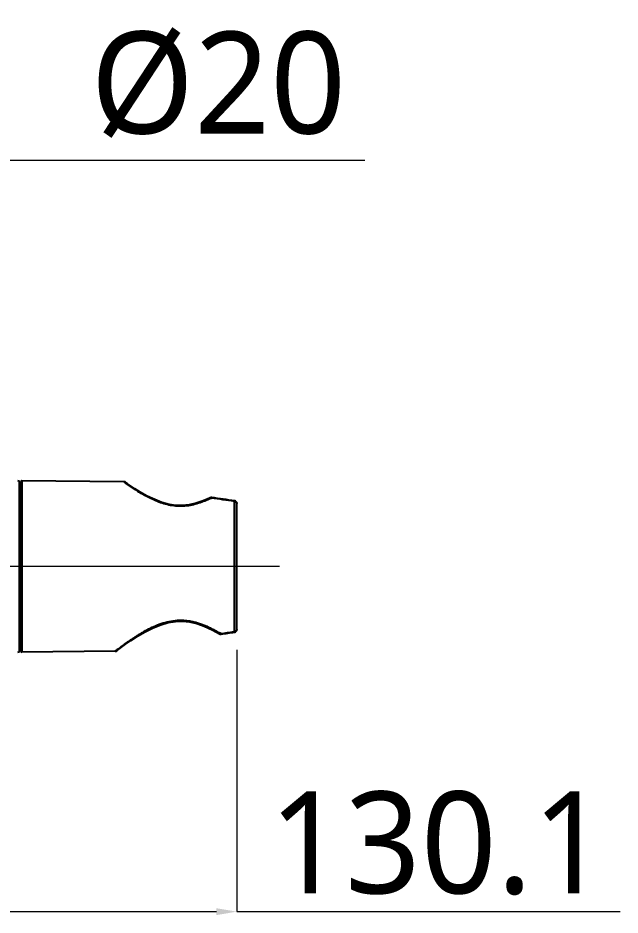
# Model space of a CAD drawing. Extents: x 1507 to 2862, y 0 to 992.
# Drawn here: x 1883 to 2001.1, y 535.7 to 711.9 of the extents above; entities that cross this region are included whole.
import ezdxf

# ---------------------------------------------------------------- set-up
doc = ezdxf.new("R2010")
doc.units = 0
doc.header["$LTSCALE"] = 10
doc.header["$MEASUREMENT"] = 0
doc.header["$PDMODE"] = 3
doc.header["$PDSIZE"] = -10
doc.linetypes.add('CENTER2', pattern=[28.575, 19.05, -3.175, 3.175, -3.175])
doc.layers.get('DEFPOINTS').update_dxf_attribs({"linetype": 'CONTINUOUS'})
doc.layers.add('10', color=7, linetype='CONTINUOUS')
doc.layers.add('2', color=7, linetype='CONTINUOUS')
doc.layers.add('标注', color=4, linetype='CONTINUOUS', lineweight=13)
doc.layers.add('치수', color=7, linetype='CONTINUOUS', lineweight=25)
doc.styles.add('Daelim Dimension', font='')
doc.styles.get('Daelim Dimension').set_extended_font_data('NanumGothic')
doc.dimstyles.new('DEFAULT', dxfattribs={"dimscale": 2, "dimtxt": 2, "dimasz": 2, "dimexe": 0, "dimexo": 2, "dimgap": 1, "dimtad": 1, "dimdec": 1, "dimzin": 9, "dimdsep": 46, "dimtxsty": 'Daelim Dimension', "dimcen": 0.5, "dimclrd": 252, "dimclre": 252, "dimclrt": 3, "dimadec": 1, "dimazin": 0, "dimtfac": 1, "dimtdec": 1, "dimtix": 1, "dimtmove": 0, "dimatfit": 3, "dimfxl": 1, "dimtolj": 1, "dimtzin": 1, "dimlwd": 9, "dimlwe": 9, "dimarcsym": 0})

# ---------------------------------------------------------------- blocks, each defined once
blk = doc.blocks.new('*D17')
at = {"layer": 'DEFPOINTS', "color": 0, "transparency": 16777216}
for p in [(1795.82, 595.2), (1925.96, 591.8), (1925.96, 536.41)]:
    blk.add_point(p, dxfattribs=at)
at = {"layer": '치수', "color": 5, "lineweight": 9, "transparency": 16777216}
for p, q in [((1795.82, 591.2), (1795.82, 536.41)), ((1925.96, 587.8), (1925.96, 536.41)), ((1799.82, 536.41), (1921.96, 536.41)), ((1925.96, 536.41), (2001.14, 536.41))]:
    blk.add_line(p, q, dxfattribs=at)
at = {"layer": '치수', "color": 5, "transparency": 16777216}
for points in [[(1799.82, 537.08), (1799.82, 535.74), (1795.82, 536.41)], [(1921.96, 537.08), (1921.96, 535.74), (1925.96, 536.41)]]:
    blk.add_solid(points, dxfattribs=at)
at = {"layer": '치수', "color": 7, "transparency": 16777216, "insert": (1965.55, 549.81), "char_height": 20, "attachment_point": 5, "style": 'Daelim Dimension'}
blk.add_mtext('\\A1;130.1', dxfattribs=at)
blk = doc.blocks.new('*D24')
at = {"layer": 'DEFPOINTS', "color": 0, "transparency": 16777216}
for p in [(1875.11, 684.01), (1855.11, 678.94), (1875.11, 678.94)]:
    blk.add_point(p, dxfattribs=at)
at = {"layer": '치수', "color": 5, "lineweight": 9, "transparency": 16777216}
for p, q in [((1855.11, 682.94), (1855.11, 684.01)), ((1859.11, 684.01), (1871.11, 684.01)), ((1875.11, 682.94), (1875.11, 684.01)), ((1875.11, 684.01), (1951.04, 684.01))]:
    blk.add_line(p, q, dxfattribs=at)
at = {"layer": '치수', "color": 5, "transparency": 16777216}
for points in [[(1859.11, 684.67), (1859.11, 683.34), (1855.11, 684.01)], [(1871.11, 684.67), (1871.11, 683.34), (1875.11, 684.01)]]:
    blk.add_solid(points, dxfattribs=at)
at = {"layer": '치수', "color": 7, "transparency": 16777216, "insert": (1922.33, 698.78), "char_height": 20, "attachment_point": 5, "style": 'Daelim Dimension'}
blk.add_mtext('\\A1;%%C20', dxfattribs=at)

msp = doc.modelspace()

# ---------------------------------------------------------------- linework, layer by layer
at = {"layer": '10', "color": 7, "linetype": 'Continuous'}
for p, q in [((1883.31, 587.67), (1883.31, 620.71)), ((1883.46, 619.69), (1883.31, 619.7)), ((1883.46, 588.7), (1883.31, 588.69))]:
    msp.add_line(p, q, dxfattribs=at)
for centre, start, end in [((1883.01, 620.71), 0, 89.5), ((1883.01, 587.67), 270.5, 0)]:
    msp.add_arc(centre, 0.3, start, end, dxfattribs=at)
at = {"layer": '2', "color": 7, "linetype": 'Continuous'}
for p, q in [((1883.46, 620.69), (1883.46, 587.69)), ((1883.77, 620.99), (1883.77, 587.39)), ((1903.81, 620.81), (1883.77, 620.99)), ((1904.04, 620.65), (1903.81, 620.81)), ((1903.92, 620.73), (1903.81, 620.81)), ((1904.04, 620.64), (1903.92, 620.73)), ((1904.06, 620.63), (1904.04, 620.65)), ((1904.21, 620.64), (1904.1, 620.72)), ((1905.1, 620.02), (1904.53, 620.41)), ((1905.93, 619.47), (1905.1, 620.02)), ((1907.02, 618.79), (1905.93, 619.47)), ((1908.37, 618.03), (1907.02, 618.79)), ((1909.84, 617.32), (1908.37, 618.03)), ((1920.75, 617.68), (1920.75, 617.68)), ((1921.03, 617.73), (1921.03, 617.73)), ((1925.47, 591.41), (1925.47, 616.97)), ((1925.54, 617.07), (1925.54, 617.07)), ((1925.96, 591.8), (1925.96, 616.58)), ((1922.86, 590.91), (1922.85, 590.91)), ((1925.54, 591.31), (1925.54, 591.31)), ((1902.12, 587.56), (1883.77, 587.39)), ((1902.12, 587.56), (1902.35, 587.74)), ((1902.35, 587.74), (1902.37, 587.75))]:
    msp.add_line(p, q, dxfattribs=at)
for points in [[(1904.1, 620.72), (1903.96, 620.79), (1903.81, 620.81)], [(1905.1, 620.02), (1904.54, 620.41), (1904.2, 620.64)], [(1920.61, 617.62), (1919.38, 617.08), (1917.97, 616.6), (1916.6, 616.29), (1915.29, 616.16), (1914, 616.19), (1912.66, 616.39), (1911.26, 616.77), (1909.83, 617.32)], [(1920.75, 617.68), (1919.4, 617.08), (1917.98, 616.6), (1916.62, 616.29), (1915.31, 616.16), (1914.01, 616.19), (1912.68, 616.39), (1911.27, 616.77), (1909.84, 617.32)], [(1902.42, 587.66), (1902.52, 587.73), (1902.83, 587.97), (1903.36, 588.36), (1904.13, 588.92), (1905.17, 589.64), (1906.5, 590.51), (1908, 591.39), (1909.53, 592.16), (1911.03, 592.76), (1912.5, 593.19), (1913.91, 593.42), (1915.27, 593.46), (1916.65, 593.32), (1918.1, 592.98), (1919.58, 592.46), (1921.09, 591.77), (1922.53, 590.98)], [(1902.12, 587.56), (1902.15, 587.58), (1902.23, 587.64), (1902.36, 587.74)], [(1902.12, 587.56), (1902.27, 587.58), (1902.42, 587.66)]]:
    msp.add_lwpolyline(points, dxfattribs=at)
for centre, radius, start, end in [((1883.76, 620.69), 0.3, 89.5, 180), ((1920.97, 617.23), 0.5, 82.2872, 115.651), ((1910.87, 637.66), 22.43, 296.3044, 296.7646), ((1887.27, 375.56), 244.41, 81.0079, 82.0739), ((1886.29, 361.19), 258.87, 81.2794, 82.2871), ((1925.46, 616.58), 0.5, 0, 81.2792), ((1922.79, 591.41), 0.5, 239.6034, 278.1126), ((1891.01, 537.5), 62.24, 59.2926, 59.4801), ((1887.93, 828.55), 240.09, 278.3497, 278.996), ((1887.75, 837.17), 248.75, 278.1126, 278.7373), ((1925.46, 591.8), 0.5, 278.7452, 360), ((1883.76, 587.69), 0.3, 180, 270.5), ((1947.91, 528.74), 74.54, 127.383, 127.6562)]:
    msp.add_arc(centre, radius, start, end, dxfattribs=at)
for points, knots in [([(1920.81, 617.56), (1920.44, 617.38), (1919.67, 617.02), (1918.45, 616.57), (1917.14, 616.22), (1915.77, 616.02), (1914.36, 616), (1912.97, 616.16), (1911.63, 616.49), (1910.01, 617.06), (1908.23, 617.92), (1906.43, 618.99), (1905.09, 619.9), (1904.34, 620.42), (1904.06, 620.63)], [0, 0, 0, 0, 0.068115, 0.139909, 0.21468, 0.291599, 0.369499, 0.446988, 0.522786, 0.595962, 0.731718, 0.849162, 0.941471, 1, 1, 1, 1]), ([(1920.75, 617.68), (1920.76, 617.69), (1920.8, 617.7), (1920.88, 617.69), (1920.94, 617.66), (1920.97, 617.64)], [0, 0, 0, 0, 0.223789, 0.460993, 1, 1, 1, 1]), ([(1920.97, 617.64), (1920.97, 617.65), (1920.98, 617.67), (1921, 617.7), (1921.01, 617.72), (1921.03, 617.73), (1921.03, 617.73)], [0, 0, 0, 0, 0.372399, 0.660656, 0.864708, 1, 1, 1, 1]), ([(1925.47, 616.97), (1925.48, 617), (1925.49, 617.03), (1925.52, 617.07), (1925.53, 617.07), (1925.54, 617.07)], [0, 0, 0, 0, 0.666798, 0.870476, 1, 1, 1, 1]), ([(1925.47, 616.97), (1925.53, 616.97), (1925.66, 616.95), (1925.82, 616.87), (1925.93, 616.74), (1925.96, 616.63), (1925.96, 616.58)], [0, 0, 0, 0, 0.278133, 0.540509, 0.779297, 1, 1, 1, 1]), ([(1902.65, 587.97), (1902.83, 588.11), (1903.12, 588.33), (1903.54, 588.64), (1903.91, 588.92), (1904.32, 589.21), (1904.76, 589.53), (1905.23, 589.85), (1905.74, 590.19), (1906.27, 590.54), (1906.83, 590.89), (1907.42, 591.24), (1908.24, 591.72), (1909.34, 592.28), (1910.75, 592.88), (1912.27, 593.35), (1913.86, 593.64), (1915.23, 593.66), (1916.31, 593.56), (1917.11, 593.43), (1917.88, 593.24), (1918.64, 593.01), (1919.37, 592.74), (1920.07, 592.45), (1920.75, 592.13), (1921.39, 591.8), (1922.01, 591.46), (1922.42, 591.23), (1922.61, 591.11)], [0, 0, 0, 0, 0.031089, 0.05008, 0.071173, 0.094138, 0.118787, 0.145014, 0.172736, 0.201762, 0.231924, 0.263115, 0.295287, 0.362248, 0.432159, 0.504414, 0.578259, 0.65275, 0.689894, 0.726759, 0.763219, 0.799188, 0.834586, 0.869307, 0.903265, 0.936402, 0.96866, 1, 1, 1, 1]), ([(1922.79, 591.01), (1922.77, 590.99), (1922.73, 590.97), (1922.66, 590.95), (1922.59, 590.95), (1922.55, 590.97), (1922.53, 590.98)], [0, 0, 0, 0, 0.273237, 0.532623, 0.773011, 1, 1, 1, 1]), ([(1922.85, 590.91), (1922.85, 590.91), (1922.84, 590.92), (1922.81, 590.95), (1922.8, 590.98), (1922.79, 591.01)], [0, 0, 0, 0, 0.132969, 0.336956, 1, 1, 1, 1]), ([(1925.96, 591.8), (1925.96, 591.75), (1925.93, 591.65), (1925.82, 591.52), (1925.66, 591.43), (1925.53, 591.42), (1925.47, 591.41)], [0, 0, 0, 0, 0.220703, 0.459491, 0.721867, 1, 1, 1, 1]), ([(1925.47, 591.41), (1925.48, 591.39), (1925.49, 591.35), (1925.52, 591.32), (1925.53, 591.31), (1925.54, 591.31)], [0, 0, 0, 0, 0.666755, 0.870453, 1, 1, 1, 1])]:
    msp.add_open_spline(points, degree=3, knots=knots, dxfattribs=at)
at = {"layer": '标注', "color": 1, "linetype": 'CENTER2', "ltscale": 0.5}
msp.add_line((1934.31, 604.19), (1786.9, 604.19), dxfattribs=at)

# ---------------------------------------------------------------- dimensions: what is measured, and where the dimension line sits
at = {"layer": '치수', "color": 5}
dim = msp.add_linear_dim(base=(1875.11, 684.01), p1=(1855.11, 678.94), p2=(1875.11, 678.94), text='%%C<>', dimstyle='DEFAULT', override={"dimtxt": 10, "dimclrd": 5, "dimclre": 5, "dimclrt": 7}, dxfattribs=at)
dim.commit()
dim.dimension.update_dxf_attribs({"geometry": '*D24', "text_midpoint": (1922.33, 684.01), "dimtype": 160})
dim = msp.add_linear_dim(base=(1925.96, 536.41), p1=(1795.82, 595.2), p2=(1925.96, 591.8), dimstyle='DEFAULT', override={"dimtxt": 10, "dimclrd": 5, "dimclre": 5, "dimclrt": 7}, dxfattribs=at)
dim.commit()
dim.dimension.update_dxf_attribs({"geometry": '*D17', "text_midpoint": (1965.55, 536.41), "dimtype": 160})

doc.saveas('drawing.dxf')
